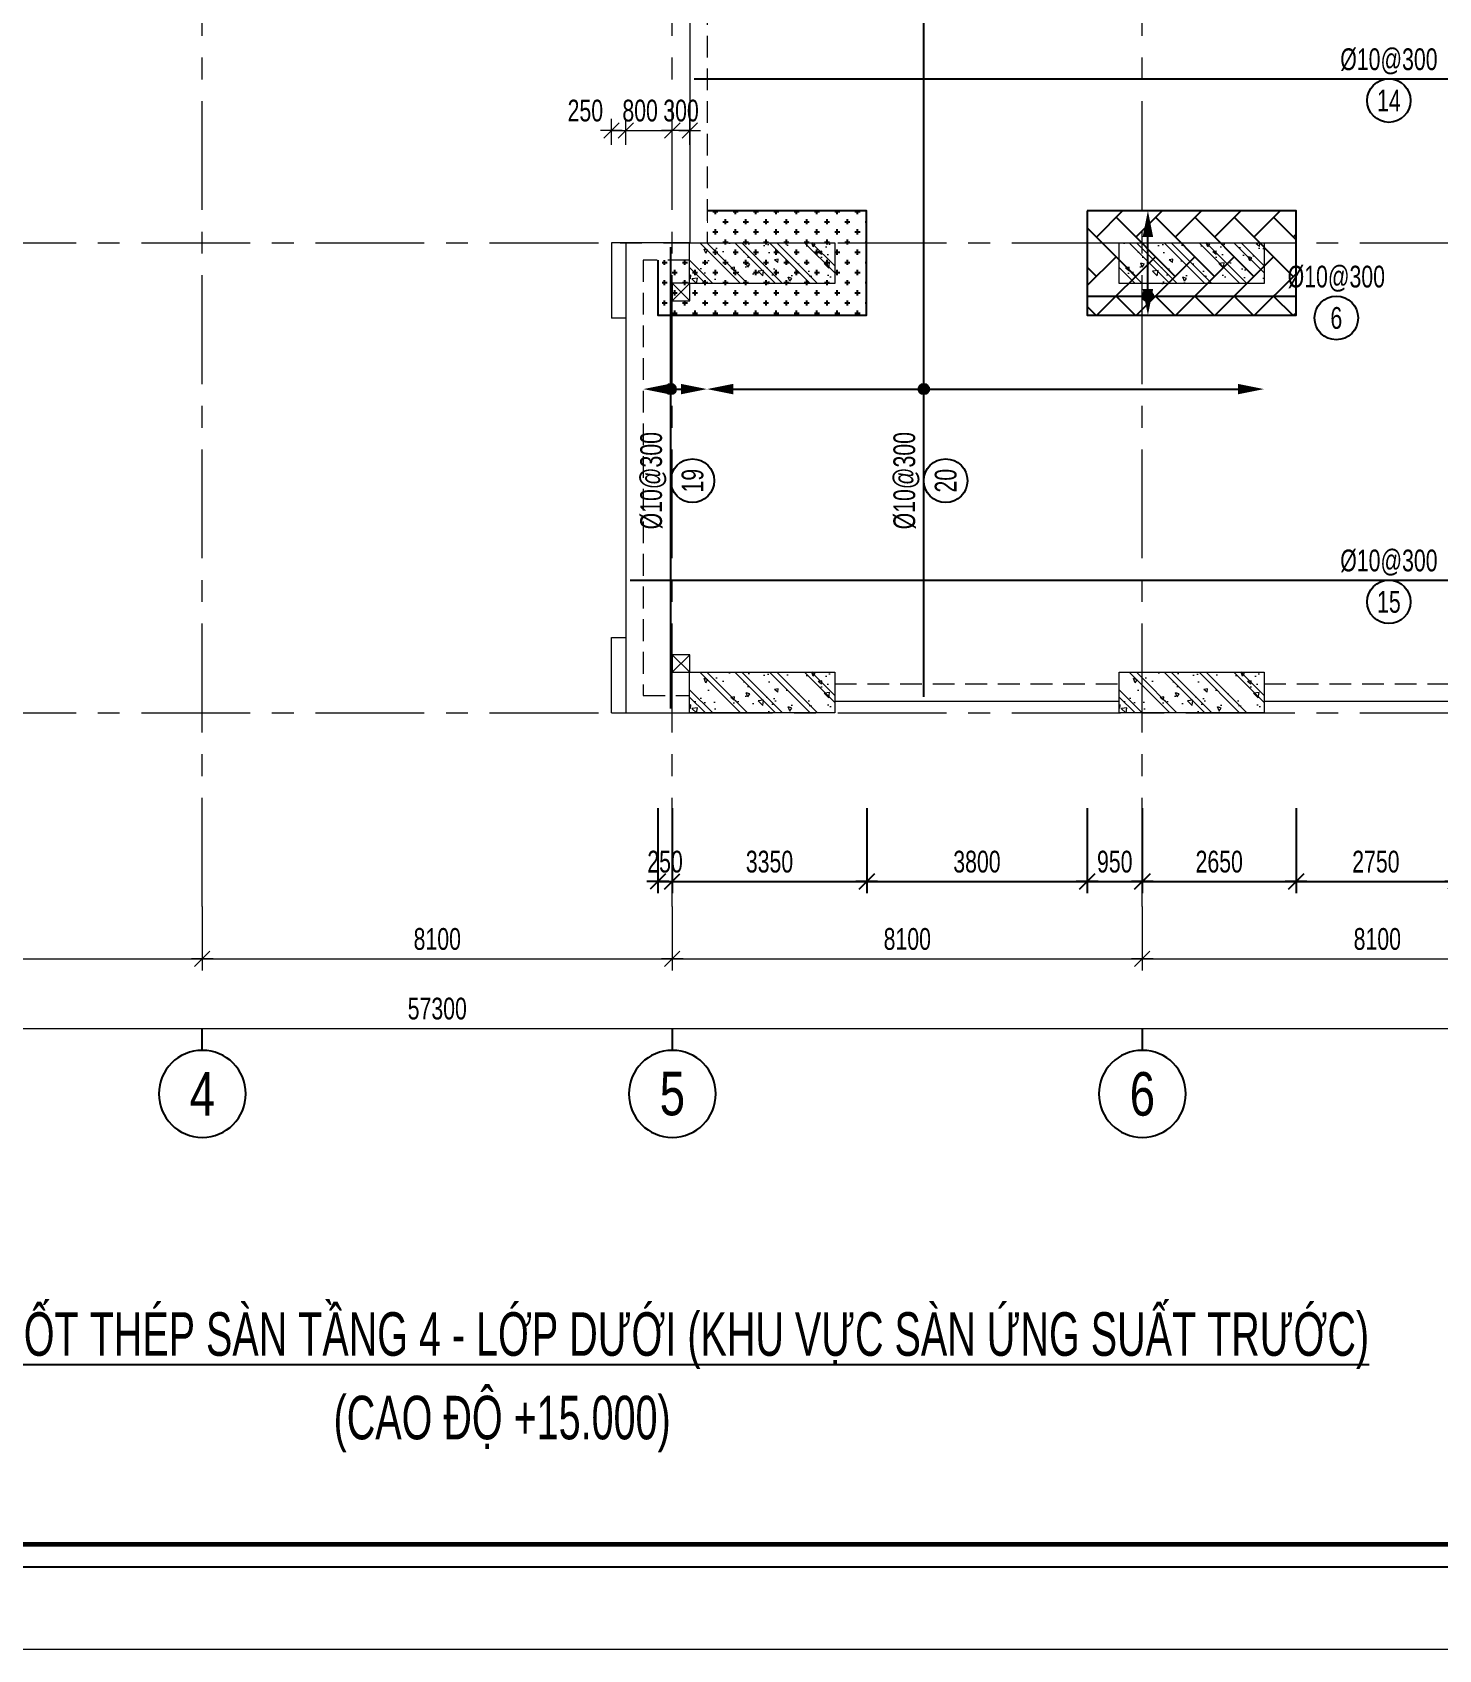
# Model space of a CAD drawing. Extents: x 475529 to 721982, y 1293854 to 1371032.
# Drawn here: x 517648 to 541884, y 1293854 to 1321712 of the extents above; entities that cross this region are included whole.
import ezdxf
from ezdxf.enums import TextEntityAlignment as Align

# ---------------------------------------------------------------- set-up
doc = ezdxf.new("R2010")
doc.units = 0
doc.header["$LTSCALE"] = 1500
doc.header["$MEASUREMENT"] = 0
doc.linetypes.add('CENTER', pattern=[2, 1.25, -0.25, 0.25, -0.25])
doc.linetypes.add('HIDDEN', pattern=[0.375, 0.25, -0.125])
doc.layers.get('Defpoints').update_dxf_attribs({"lineweight": 9})
for name, color, linetype, lineweight in [('02.CDC.DIM', 1, 'Continuous', 20), ('CDC- COT', 3, 'Continuous', 0), ('CDC- DAM', 3, 'Continuous', 5), ('CDC- TRUC', 5, 'CENTER', 15), ('CDC-LKT', 2, 'CENTER', 15), ('Dim', 8, 'Continuous', 15)]:
    doc.layers.add(name, color=color, linetype=linetype, lineweight=lineweight)
for name, color, linetype in [('CDC-KHUNGTEN', 9, 'Continuous'), ('CDC.02.DIM', 1, 'Continuous'), ('CDC.06.TEXT', 2, 'Continuous'), ('KCS_CHI', 1, 'Continuous'), ('KCS_DIM', 1, 'Continuous'), ('KCS_HATCH', 253, 'Continuous'), ('KCS_STEEL_BOTTOM', 4, 'Continuous'), ('KCS_TEXT_SOTHEP', 2, 'Continuous'), ('KCS_TEXT_TEN COT', 3, 'Continuous'), ('KCS_TEXT_THEP', 2, 'Continuous')]:
    doc.layers.add(name, color=color, linetype=linetype)
doc.layers.add('KCS_RAI_THEP', color=159, linetype='Continuous', plot=False)
doc.styles.add('BIGTEXT', font='', dxfattribs={"width": 0.8, "height": 1000})
doc.styles.add('KCS_SMTEXT', font='arial.ttf', dxfattribs={"width": 0.7})
doc.styles.add('VN simplex', font='arial.ttf', dxfattribs={"width": 0.7})
doc.styles.get('BIGTEXT').set_extended_font_data('.VnArialH')
doc.dimstyles.new('DIM A1 1-150 (Time City)', dxfattribs={"dimtxt": 375, "dimasz": 1.25, "dimexe": 200, "dimexo": 0, "dimgap": 150, "dimtad": 1, "dimdec": 0, "dimzin": 13, "dimdsep": 46, "dimtxsty": 'VN simplex', "dimblk1": 'D', "dimblk2": 'D', "dimsah": 1, "dimcen": 0, "dimdle": 50, "dimclrd": 1, "dimclre": 1, "dimclrt": 2, "dimadec": 0, "dimazin": 0, "dimtfac": 1, "dimtdec": 0, "dimtix": 1, "dimtmove": 2, "dimatfit": 3, "dimldrblk": 'D', "dimfxl": 1, "dimtolj": 1, "dimtzin": 13, "dimarcsym": 0})

# ---------------------------------------------------------------- blocks, each defined once
blk = doc.blocks.new('D')
at = {"color": 8}
blk.add_line((150, 0), (-150, 0), dxfattribs=at)
at = {"color": 3}
blk.add_line((106, 106), (-106, -106), dxfattribs=at)
blk = doc.blocks.new('*D245')
at = {"layer": 'Defpoints', "color": 0, "ltscale": 0.5, "transparency": 16777216}
for p in [(16500, -3337), (24600, -3337), (24600, -4237)]:
    blk.add_point(p, dxfattribs=at)
at = {"layer": 'Dim', "color": 1, "lineweight": -2, "ltscale": 0.5, "transparency": 16777216}
for p, q in [((16500, -3337), (16500, -4437)), ((24600, -3337), (24600, -4437)), ((16501, -4237), (24599, -4237))]:
    blk.add_line(p, q, dxfattribs=at)
at = {"layer": 'Dim', "color": 1, "lineweight": -2, "ltscale": 0.5, "transparency": 16777216, "xscale": 1.25, "yscale": 1.25, "zscale": 1.25, "rotation": 180}
blk.add_blockref('D', (16500, -4237), dxfattribs=at)
at = {"layer": 'Dim', "color": 1, "lineweight": -2, "ltscale": 0.5, "transparency": 16777216, "xscale": 1.25, "yscale": 1.25, "zscale": 1.25}
blk.add_blockref('D', (24600, -4237), dxfattribs=at)
at = {"layer": 'Dim', "color": 2, "ltscale": 0.5, "transparency": 16777216, "insert": (20550, -3896), "char_height": 375, "attachment_point": 5, "style": 'VN simplex'}
blk.add_mtext('\\A1;8100', dxfattribs=at)
blk = doc.blocks.new('*D259')
at = {"layer": 'Defpoints', "color": 0, "ltscale": 0.5, "transparency": 16777216}
for p in [(24600, -3337), (32700, -3337), (32700, -4237)]:
    blk.add_point(p, dxfattribs=at)
at = {"layer": 'Dim', "color": 1, "lineweight": -2, "ltscale": 0.5, "transparency": 16777216}
for p, q in [((24600, -3337), (24600, -4437)), ((32700, -3337), (32700, -4437)), ((24601, -4237), (32699, -4237))]:
    blk.add_line(p, q, dxfattribs=at)
at = {"layer": 'Dim', "color": 1, "lineweight": -2, "ltscale": 0.5, "transparency": 16777216, "xscale": 1.25, "yscale": 1.25, "zscale": 1.25, "rotation": 180}
blk.add_blockref('D', (24600, -4237), dxfattribs=at)
at = {"layer": 'Dim', "color": 1, "lineweight": -2, "ltscale": 0.5, "transparency": 16777216, "xscale": 1.25, "yscale": 1.25, "zscale": 1.25}
blk.add_blockref('D', (32700, -4237), dxfattribs=at)
at = {"layer": 'Dim', "color": 2, "ltscale": 0.5, "transparency": 16777216, "insert": (28650, -3896), "char_height": 375, "attachment_point": 5, "style": 'VN simplex'}
blk.add_mtext('\\A1;8100', dxfattribs=at)
blk = doc.blocks.new('*D260')
at = {"layer": 'Defpoints', "color": 0, "ltscale": 0.5, "transparency": 16777216}
for p in [(32700, -3337), (40800, -3337), (40800, -4237)]:
    blk.add_point(p, dxfattribs=at)
at = {"layer": 'Dim', "color": 1, "lineweight": -2, "ltscale": 0.5, "transparency": 16777216}
for p, q in [((32700, -3337), (32700, -4437)), ((40800, -3337), (40800, -4437)), ((32701, -4237), (40799, -4237))]:
    blk.add_line(p, q, dxfattribs=at)
at = {"layer": 'Dim', "color": 1, "lineweight": -2, "ltscale": 0.5, "transparency": 16777216, "xscale": 1.25, "yscale": 1.25, "zscale": 1.25, "rotation": 180}
blk.add_blockref('D', (32700, -4237), dxfattribs=at)
at = {"layer": 'Dim', "color": 1, "lineweight": -2, "ltscale": 0.5, "transparency": 16777216, "xscale": 1.25, "yscale": 1.25, "zscale": 1.25}
blk.add_blockref('D', (40800, -4237), dxfattribs=at)
at = {"layer": 'Dim', "color": 2, "ltscale": 0.5, "transparency": 16777216, "insert": (36750, -3896), "char_height": 375, "attachment_point": 5, "style": 'VN simplex'}
blk.add_mtext('\\A1;8100', dxfattribs=at)
blk = doc.blocks.new('*D261')
at = {"layer": 'Defpoints', "color": 0, "ltscale": 0.5, "transparency": 16777216}
for p in [(40800, -3337), (48900, -3337), (48900, -4237)]:
    blk.add_point(p, dxfattribs=at)
at = {"layer": 'Dim', "color": 1, "lineweight": -2, "ltscale": 0.5, "transparency": 16777216}
for p, q in [((40800, -3337), (40800, -4437)), ((48900, -3337), (48900, -4437)), ((40801, -4237), (48899, -4237))]:
    blk.add_line(p, q, dxfattribs=at)
at = {"layer": 'Dim', "color": 1, "lineweight": -2, "ltscale": 0.5, "transparency": 16777216, "xscale": 1.25, "yscale": 1.25, "zscale": 1.25, "rotation": 180}
blk.add_blockref('D', (40800, -4237), dxfattribs=at)
at = {"layer": 'Dim', "color": 1, "lineweight": -2, "ltscale": 0.5, "transparency": 16777216, "xscale": 1.25, "yscale": 1.25, "zscale": 1.25}
blk.add_blockref('D', (48900, -4237), dxfattribs=at)
at = {"layer": 'Dim', "color": 2, "ltscale": 0.5, "transparency": 16777216, "insert": (44850, -3896), "char_height": 375, "attachment_point": 5, "style": 'VN simplex'}
blk.add_mtext('\\A1;8100', dxfattribs=at)
blk = doc.blocks.new('*D256')
at = {"layer": 'Defpoints', "color": 0, "ltscale": 0.5, "transparency": 16777216}
for p in [(0, -3337), (57300, -3337), (57300, -5437)]:
    blk.add_point(p, dxfattribs=at)
at = {"layer": 'Dim', "color": 1, "lineweight": -2, "ltscale": 0.5, "transparency": 16777216}
for p, q in [((0, -3337), (0, -5637)), ((57300, -3337), (57300, -5637)), ((1, -5437), (57299, -5437))]:
    blk.add_line(p, q, dxfattribs=at)
at = {"layer": 'Dim', "color": 1, "lineweight": -2, "ltscale": 0.5, "transparency": 16777216, "xscale": 1.25, "yscale": 1.25, "zscale": 1.25, "rotation": 180}
blk.add_blockref('D', (0, -5437), dxfattribs=at)
at = {"layer": 'Dim', "color": 1, "lineweight": -2, "ltscale": 0.5, "transparency": 16777216, "xscale": 1.25, "yscale": 1.25, "zscale": 1.25}
blk.add_blockref('D', (57300, -5437), dxfattribs=at)
at = {"layer": 'Dim', "color": 2, "ltscale": 0.5, "transparency": 16777216, "insert": (28650, -5095), "char_height": 375, "attachment_point": 5, "style": 'VN simplex'}
blk.add_mtext('\\A1;57300', dxfattribs=at)
blk = doc.blocks.new('*D250')
at = {"layer": 'Defpoints', "color": 0, "ltscale": 0.5, "transparency": 16777216}
for p in [(32701, 10031), (32701, 9784), (33001, 9784)]:
    blk.add_point(p, dxfattribs=at)
at = {"layer": 'Dim', "color": 1, "lineweight": -2, "ltscale": 0.5, "transparency": 16777216}
for p, q in [((32700, 10031), (32699, 10031)), ((32701, 9784), (32701, 10231)), ((33001, 10031), (32701, 10031)), ((33001, 9784), (33001, 10231)), ((33003, 10031), (33004, 10031))]:
    blk.add_line(p, q, dxfattribs=at)
at = {"layer": 'Dim', "color": 1, "lineweight": -2, "ltscale": 0.5, "transparency": 16777216, "xscale": 1.25, "yscale": 1.25, "zscale": 1.25}
blk.add_blockref('D', (32701, 10031), dxfattribs=at)
at = {"layer": 'Dim', "color": 1, "lineweight": -2, "ltscale": 0.5, "transparency": 16777216, "xscale": 1.25, "yscale": 1.25, "zscale": 1.25, "rotation": 180}
blk.add_blockref('D', (33001, 10031), dxfattribs=at)
at = {"layer": 'Dim', "color": 2, "ltscale": 0.5, "transparency": 16777216, "insert": (32851, 10373), "char_height": 375, "attachment_point": 5, "style": 'VN simplex'}
blk.add_mtext('\\A1;300', dxfattribs=at)
blk = doc.blocks.new('*D251')
at = {"layer": 'Defpoints', "color": 0, "ltscale": 0.5, "transparency": 16777216}
for p in [(32701, 10031), (31901, 9784), (32701, 9784)]:
    blk.add_point(p, dxfattribs=at)
at = {"layer": 'Dim', "color": 1, "lineweight": -2, "ltscale": 0.5, "transparency": 16777216}
for p, q in [((31901, 9784), (31901, 10231)), ((31903, 10031), (32700, 10031)), ((32701, 9784), (32701, 10231))]:
    blk.add_line(p, q, dxfattribs=at)
at = {"layer": 'Dim', "color": 1, "lineweight": -2, "ltscale": 0.5, "transparency": 16777216, "xscale": 1.25, "yscale": 1.25, "zscale": 1.25, "rotation": 180}
blk.add_blockref('D', (31901, 10031), dxfattribs=at)
at = {"layer": 'Dim', "color": 1, "lineweight": -2, "ltscale": 0.5, "transparency": 16777216, "xscale": 1.25, "yscale": 1.25, "zscale": 1.25}
blk.add_blockref('D', (32701, 10031), dxfattribs=at)
at = {"layer": 'Dim', "color": 2, "ltscale": 0.5, "transparency": 16777216, "insert": (32146, 10373), "char_height": 375, "attachment_point": 5, "style": 'VN simplex'}
blk.add_mtext('\\A1;800', dxfattribs=at)
blk = doc.blocks.new('*D252')
at = {"layer": 'Defpoints', "color": 0, "ltscale": 0.5, "transparency": 16777216}
for p in [(31901, 10031), (31651, 9784), (31901, 9784)]:
    blk.add_point(p, dxfattribs=at)
at = {"layer": 'Dim', "color": 1, "lineweight": -2, "ltscale": 0.5, "transparency": 16777216}
for p, q in [((31650, 10031), (31649, 10031)), ((31651, 9784), (31651, 10231)), ((31651, 10031), (31901, 10031)), ((31901, 9784), (31901, 10231)), ((31903, 10031), (31904, 10031))]:
    blk.add_line(p, q, dxfattribs=at)
at = {"layer": 'Dim', "color": 1, "lineweight": -2, "ltscale": 0.5, "transparency": 16777216, "xscale": 1.25, "yscale": 1.25, "zscale": 1.25}
blk.add_blockref('D', (31651, 10031), dxfattribs=at)
at = {"layer": 'Dim', "color": 1, "lineweight": -2, "ltscale": 0.5, "transparency": 16777216, "xscale": 1.25, "yscale": 1.25, "zscale": 1.25, "rotation": 180}
blk.add_blockref('D', (31901, 10031), dxfattribs=at)
at = {"layer": 'Dim', "color": 2, "ltscale": 0.5, "transparency": 16777216, "insert": (31202, 10373), "char_height": 375, "attachment_point": 5, "style": 'VN simplex'}
blk.add_mtext('\\A1;250', dxfattribs=at)
blk = doc.blocks.new('cot vach loi tang 3 new')
at = {"layer": 'CDC- COT'}
h = blk.add_hatch(dxfattribs=at)
h.set_pattern_fill('BT-01', color=8, scale=100, angle=90, pattern_type=2)
h.set_pattern_definition([(140, (422442.93, -475572.3), (62.7521, 717.2602), [75, -825]), (85, (422442.9, -475572.3), (-752.1921, -138.7513), [60, -660]), (190.4514, (422448.16, -475512.5), (-689.4395, 578.5094), [63.7402, -701.1421]), (136.1842, (422242.9, -475572.3), (165.519, 1067.241), [112.5, -1237.5]), (186.6356, (422256.7, -475483.4), (-974.118, 934.6627), [95.6103, -1051.713]), (81.1842, (422242.9, -475572.3), (-974.1186, 934.662), [90, -990]), (111, (422292.93, -475472.3), (402.6189, 596.90705), [75, -825]), (56, (422292.9, -475472.3), (-725.15, 243.3153), [60, -660]), (161.4514, (422326.5, -475422.56), (-322.5305, 840.2226), [63.7402, -701.1421]), (127.5, (422442.93, -475572.3), (-332.89385, 12.15986), [0, -652, 0, -670, 0, -662.5]), (97.5, (422442.93, -475572.3), (-394.4117, 263.06954), [0, -382, 0, -637, 0, -252.5]), (57.5, (422442.93, -475795.3), (22.55487, 533.82244), [0, -250, 0, -780, 0, -1035]), (47.5, (422442.93, -475895.3), (-100.105, 583.18617), [0, -325, 0, -518, 0, -735]), (135, (422442.93, -475572.3), (-300.5204, -300.5204), []), (135, (422320.43, -475572.3), (-300.5204, -300.5204), [])])
h.paths.add_polyline_path([(75207, -268443), (75207, -267743), (77707, -267743), (77707, -268443)])
h = blk.add_hatch(dxfattribs=at)
h.set_pattern_fill('BT-01', color=8, scale=100, angle=90, pattern_type=2)
h.set_pattern_definition([(140, (429242.93, -475572.3), (62.7521, 717.2602), [75, -825]), (85, (429242.9, -475572.3), (-752.1921, -138.7513), [60, -660]), (190.4514, (429248.16, -475512.5), (-689.4395, 578.5094), [63.7402, -701.1421]), (136.1842, (429042.9, -475572.3), (165.519, 1067.241), [112.5, -1237.5]), (186.6356, (429056.7, -475483.4), (-974.118, 934.6627), [95.6103, -1051.713]), (81.1842, (429042.9, -475572.3), (-974.1186, 934.662), [90, -990]), (111, (429092.93, -475472.3), (402.6189, 596.90705), [75, -825]), (56, (429092.9, -475472.3), (-725.15, 243.3153), [60, -660]), (161.4514, (429126.5, -475422.56), (-322.5305, 840.2226), [63.7402, -701.1421]), (127.5, (429242.93, -475572.3), (-332.89385, 12.15986), [0, -652, 0, -670, 0, -662.5]), (97.5, (429242.93, -475572.3), (-394.4117, 263.06954), [0, -382, 0, -637, 0, -252.5]), (57.5, (429242.93, -475795.3), (22.55487, 533.82244), [0, -250, 0, -780, 0, -1035]), (47.5, (429242.93, -475895.3), (-100.105, 583.18617), [0, -325, 0, -518, 0, -735]), (135, (429242.93, -475572.3), (-300.5204, -300.5204), []), (135, (429120.43, -475572.3), (-300.5204, -300.5204), [])])
h.paths.add_polyline_path([(82607, -268443), (82607, -267743), (85107, -267743), (85107, -268443)])
h = blk.add_hatch(dxfattribs=at)
h.set_pattern_fill('BT-01', color=8, scale=100, angle=90, pattern_type=2)
h.set_pattern_definition([(140, (422442.93, -482972.3), (62.7521, 717.2602), [75, -825]), (85, (422442.9, -482972.3), (-752.1921, -138.7513), [60, -660]), (190.4514, (422448.16, -482912.5), (-689.4395, 578.5094), [63.7402, -701.1421]), (136.1842, (422242.9, -482972.3), (165.519, 1067.241), [112.5, -1237.5]), (186.6356, (422256.7, -482883.4), (-974.118, 934.6627), [95.6103, -1051.713]), (81.1842, (422242.9, -482972.3), (-974.1186, 934.662), [90, -990]), (111, (422292.93, -482872.3), (402.6189, 596.90705), [75, -825]), (56, (422292.9, -482872.3), (-725.15, 243.3153), [60, -660]), (161.4514, (422326.5, -482822.56), (-322.5305, 840.2226), [63.7402, -701.1421]), (127.5, (422442.93, -482972.3), (-332.89385, 12.15986), [0, -652, 0, -670, 0, -662.5]), (97.5, (422442.93, -482972.3), (-394.4117, 263.06954), [0, -382, 0, -637, 0, -252.5]), (57.5, (422442.93, -483195.3), (22.55487, 533.82244), [0, -250, 0, -780, 0, -1035]), (47.5, (422442.93, -483295.3), (-100.105, 583.18617), [0, -325, 0, -518, 0, -735]), (135, (422442.93, -482972.3), (-300.5204, -300.5204), []), (135, (422320.43, -482972.3), (-300.5204, -300.5204), [])])
h.paths.add_polyline_path([(75207, -275843), (75207, -275143), (77707, -275143), (77707, -275843)])
h = blk.add_hatch(dxfattribs=at)
h.set_pattern_fill('BT-01', color=8, scale=100, angle=90, pattern_type=2)
h.set_pattern_definition([(140, (429842.93, -482972.3), (62.7521, 717.2602), [75, -825]), (85, (429842.9, -482972.3), (-752.1921, -138.7513), [60, -660]), (190.4514, (429848.16, -482912.5), (-689.4395, 578.5094), [63.7402, -701.1421]), (136.1842, (429642.9, -482972.3), (165.519, 1067.241), [112.5, -1237.5]), (186.6356, (429656.7, -482883.4), (-974.118, 934.6627), [95.6103, -1051.713]), (81.1842, (429642.9, -482972.3), (-974.1186, 934.662), [90, -990]), (111, (429692.93, -482872.3), (402.6189, 596.90705), [75, -825]), (56, (429692.9, -482872.3), (-725.15, 243.3153), [60, -660]), (161.4514, (429726.5, -482822.56), (-322.5305, 840.2226), [63.7402, -701.1421]), (127.5, (429842.93, -482972.3), (-332.89385, 12.15986), [0, -652, 0, -670, 0, -662.5]), (97.5, (429842.93, -482972.3), (-394.4117, 263.06954), [0, -382, 0, -637, 0, -252.5]), (57.5, (429842.93, -483195.3), (22.55487, 533.82244), [0, -250, 0, -780, 0, -1035]), (47.5, (429842.93, -483295.3), (-100.105, 583.18617), [0, -325, 0, -518, 0, -735]), (135, (429842.93, -482972.3), (-300.5204, -300.5204), []), (135, (429720.43, -482972.3), (-300.5204, -300.5204), [])])
h.paths.add_polyline_path([(82607, -275843), (82607, -275143), (85107, -275143), (85107, -275843)])
for points in [[(75207, -268443), (75207, -267743), (77707, -267743), (77707, -268443)], [(82607, -268443), (82607, -267743), (85107, -267743), (85107, -268443)], [(75207, -275843), (75207, -275143), (77707, -275143), (77707, -275843)], [(82607, -275843), (82607, -275143), (85107, -275143), (85107, -275843)]]:
    blk.add_lwpolyline(points, close=True, dxfattribs=at)
blk = doc.blocks.new('_Axis name')
at = {"layer": 'CDC.02.DIM'}
blk.add_line((0, 2.5), (0, 0), dxfattribs=at)
blk.add_circle((0, 7.5), 5, dxfattribs=at)
at = {"layer": 'CDC.02.DIM', "style": 'BIGTEXT', "width": 0.75}
blk.add_attdef('.', text='', height=5, dxfattribs=at).set_placement((0, 7.5), align=Align.MIDDLE)
blk = doc.blocks.new('KCS_MuiTenRaiThep')
blk.add_lwpolyline([(0, 0, 0, 1.2, 0), (3, 0, 1.2, 1.2, 0)], format="xyseb")
blk = doc.blocks.new('KCS_ChamRaiThep')
h = blk.add_hatch(color=256)
h.dxf.hatch_style = 1
h.paths.add_polyline_path([(0.6, 0, 1), (-0.6, 0, 1)])
blk.add_circle((0, 0), 0.6)
blk = doc.blocks.new('*D137')
at = {"layer": 'Defpoints', "color": 0, "transparency": 16777216}
for p in [(528427, 1308349), (528677, 1308349), (528677, 1307083)]:
    blk.add_point(p, dxfattribs=at)
at = {"layer": 'KCS_DIM', "color": 1, "lineweight": -2, "transparency": 16777216}
for p, q in [((528427, 1308349), (528427, 1306883)), ((528677, 1308349), (528677, 1306883)), ((528425, 1307083), (528424, 1307083)), ((528427, 1307083), (528677, 1307083)), ((528678, 1307083), (528679, 1307083))]:
    blk.add_line(p, q, dxfattribs=at)
at = {"layer": 'KCS_DIM', "color": 1, "lineweight": -2, "transparency": 16777216, "xscale": 1.25, "yscale": 1.25, "zscale": 1.25}
blk.add_blockref('D', (528427, 1307083), dxfattribs=at)
at = {"layer": 'KCS_DIM', "color": 1, "lineweight": -2, "transparency": 16777216, "xscale": 1.25, "yscale": 1.25, "zscale": 1.25, "rotation": 180}
blk.add_blockref('D', (528677, 1307083), dxfattribs=at)
at = {"layer": 'KCS_DIM', "color": 2, "transparency": 16777216, "insert": (528552, 1307425), "char_height": 375, "attachment_point": 5, "style": 'VN simplex'}
blk.add_mtext('\\A1;250', dxfattribs=at)
blk = doc.blocks.new('*D138')
at = {"layer": 'Defpoints', "color": 0, "transparency": 16777216}
for p in [(535827, 1308349), (536777, 1308349), (536777, 1307083)]:
    blk.add_point(p, dxfattribs=at)
at = {"layer": 'KCS_DIM', "color": 1, "lineweight": -2, "transparency": 16777216}
for p, q in [((535827, 1308349), (535827, 1306883)), ((536777, 1308349), (536777, 1306883)), ((535828, 1307083), (536775, 1307083))]:
    blk.add_line(p, q, dxfattribs=at)
at = {"layer": 'KCS_DIM', "color": 1, "lineweight": -2, "transparency": 16777216, "xscale": 1.25, "yscale": 1.25, "zscale": 1.25, "rotation": 180}
blk.add_blockref('D', (535827, 1307083), dxfattribs=at)
at = {"layer": 'KCS_DIM', "color": 1, "lineweight": -2, "transparency": 16777216, "xscale": 1.25, "yscale": 1.25, "zscale": 1.25}
blk.add_blockref('D', (536777, 1307083), dxfattribs=at)
at = {"layer": 'KCS_DIM', "color": 2, "transparency": 16777216, "insert": (536302, 1307425), "char_height": 375, "attachment_point": 5, "style": 'VN simplex'}
blk.add_mtext('\\A1;950', dxfattribs=at)
blk = doc.blocks.new('*D139')
at = {"layer": 'Defpoints', "color": 0, "transparency": 16777216}
for p in [(536777, 1308349), (539427, 1308349), (539427, 1307083)]:
    blk.add_point(p, dxfattribs=at)
at = {"layer": 'KCS_DIM', "color": 1, "lineweight": -2, "transparency": 16777216}
for p, q in [((536777, 1308349), (536777, 1306883)), ((539427, 1308349), (539427, 1306883)), ((536778, 1307083), (539425, 1307083))]:
    blk.add_line(p, q, dxfattribs=at)
at = {"layer": 'KCS_DIM', "color": 1, "lineweight": -2, "transparency": 16777216, "xscale": 1.25, "yscale": 1.25, "zscale": 1.25, "rotation": 180}
blk.add_blockref('D', (536777, 1307083), dxfattribs=at)
at = {"layer": 'KCS_DIM', "color": 1, "lineweight": -2, "transparency": 16777216, "xscale": 1.25, "yscale": 1.25, "zscale": 1.25}
blk.add_blockref('D', (539427, 1307083), dxfattribs=at)
at = {"layer": 'KCS_DIM', "color": 2, "transparency": 16777216, "insert": (538102, 1307425), "char_height": 375, "attachment_point": 5, "style": 'VN simplex'}
blk.add_mtext('\\A1;2650', dxfattribs=at)
blk = doc.blocks.new('*D140')
at = {"layer": 'Defpoints', "color": 0, "transparency": 16777216}
for p in [(539427, 1308349), (542177, 1308349), (542177, 1307083)]:
    blk.add_point(p, dxfattribs=at)
at = {"layer": 'KCS_DIM', "color": 1, "lineweight": -2, "transparency": 16777216}
for p, q in [((539427, 1308349), (539427, 1306883)), ((542177, 1308349), (542177, 1306883)), ((539428, 1307083), (542175, 1307083))]:
    blk.add_line(p, q, dxfattribs=at)
at = {"layer": 'KCS_DIM', "color": 1, "lineweight": -2, "transparency": 16777216, "xscale": 1.25, "yscale": 1.25, "zscale": 1.25, "rotation": 180}
blk.add_blockref('D', (539427, 1307083), dxfattribs=at)
at = {"layer": 'KCS_DIM', "color": 1, "lineweight": -2, "transparency": 16777216, "xscale": 1.25, "yscale": 1.25, "zscale": 1.25}
blk.add_blockref('D', (542177, 1307083), dxfattribs=at)
at = {"layer": 'KCS_DIM', "color": 2, "transparency": 16777216, "insert": (540802, 1307425), "char_height": 375, "attachment_point": 5, "style": 'VN simplex'}
blk.add_mtext('\\A1;2750', dxfattribs=at)
blk = doc.blocks.new('*D144')
at = {"layer": 'Defpoints', "color": 0, "transparency": 16777216}
for p in [(528677, 1308349), (532027, 1308349), (532027, 1307083)]:
    blk.add_point(p, dxfattribs=at)
at = {"layer": 'KCS_DIM', "color": 1, "lineweight": -2, "transparency": 16777216}
for p, q in [((528677, 1308349), (528677, 1306883)), ((532027, 1308349), (532027, 1306883)), ((528678, 1307083), (532025, 1307083))]:
    blk.add_line(p, q, dxfattribs=at)
at = {"layer": 'KCS_DIM', "color": 1, "lineweight": -2, "transparency": 16777216, "xscale": 1.25, "yscale": 1.25, "zscale": 1.25, "rotation": 180}
blk.add_blockref('D', (528677, 1307083), dxfattribs=at)
at = {"layer": 'KCS_DIM', "color": 1, "lineweight": -2, "transparency": 16777216, "xscale": 1.25, "yscale": 1.25, "zscale": 1.25}
blk.add_blockref('D', (532027, 1307083), dxfattribs=at)
at = {"layer": 'KCS_DIM', "color": 2, "transparency": 16777216, "insert": (530352, 1307425), "char_height": 375, "attachment_point": 5, "style": 'VN simplex'}
blk.add_mtext('\\A1;3350', dxfattribs=at)
blk = doc.blocks.new('*D145')
at = {"layer": 'Defpoints', "color": 0, "transparency": 16777216}
for p in [(532027, 1308349), (535827, 1308349), (535827, 1307083)]:
    blk.add_point(p, dxfattribs=at)
at = {"layer": 'KCS_DIM', "color": 1, "lineweight": -2, "transparency": 16777216}
for p, q in [((532027, 1308349), (532027, 1306883)), ((535827, 1308349), (535827, 1306883)), ((532028, 1307083), (535825, 1307083))]:
    blk.add_line(p, q, dxfattribs=at)
at = {"layer": 'KCS_DIM', "color": 1, "lineweight": -2, "transparency": 16777216, "xscale": 1.25, "yscale": 1.25, "zscale": 1.25, "rotation": 180}
blk.add_blockref('D', (532027, 1307083), dxfattribs=at)
at = {"layer": 'KCS_DIM', "color": 1, "lineweight": -2, "transparency": 16777216, "xscale": 1.25, "yscale": 1.25, "zscale": 1.25}
blk.add_blockref('D', (535827, 1307083), dxfattribs=at)
at = {"layer": 'KCS_DIM', "color": 2, "transparency": 16777216, "insert": (533927, 1307425), "char_height": 375, "attachment_point": 5, "style": 'VN simplex'}
blk.add_mtext('\\A1;3800', dxfattribs=at)
blk = doc.blocks.new('KHUNG TEN')
at = {"layer": 'CDC-KHUNGTEN', "color": 8}
blk.add_lwpolyline([(75096, 1100), (83000, 1100), (83000, 58300), (3000, 58300), (3000, 1100), (75096, 1100)], dxfattribs=at)
at = {"layer": 'CDC-KHUNGTEN', "color": 255, "lineweight": 60}
blk.add_lwpolyline([(74900, 1400), (74900, 58000), (3300, 58000), (3300, 1400), (74900, 1400)], close=True, dxfattribs=at)
at = {"layer": 'Defpoints', "color": 1, "ltscale": 0.2}
blk.add_lwpolyline([(0, 0), (0, 59400), (84100, 59400), (84100, 0), (0, 0)], close=True, dxfattribs=at)
blk = doc.blocks.new('MBT04')
at = {"layer": 'CDC- DAM'}
for p, q in [((33000, 8100), (31650, 8100)), ((31650, 8100), (31650, 6800)), ((31900, 8100), (31900, 0)), ((31900, 6800), (31650, 6800)), ((31650, 0), (31650, 1300)), ((31900, 1294.1), (31650, 1294.1)), ((31650, 0), (33000, 0)), ((42900, 200), (46750, 200))]:
    blk.add_line(p, q, dxfattribs=at)
at = {"layer": 'CDC- DAM', "linetype": 'HIDDEN'}
blk.add_line((33000, 7800), (32200, 7800), dxfattribs=at)
at = {"layer": 'CDC- DAM'}
for points in [[(33000, 15600), (33000, 8100)], [(35500, 200), (40400, 200)]]:
    blk.add_lwpolyline(points, dxfattribs=at)
at = {"layer": 'CDC- DAM', "linetype": 'HIDDEN'}
for points in [[(33300, 15600), (33300, 8100)], [(32200, 7800), (32200, 300), (33000, 300)], [(35500, 500), (40400, 500)], [(42900, 500), (46750, 500)]]:
    blk.add_lwpolyline(points, dxfattribs=at)
at = {"layer": 'CDC- TRUC'}
for p, q in [((40800, -3337), (40800, 53925.2)), ((24600, -3337), (24600, 53023.7)), ((32700, -3337), (32700, 53023.7)), ((-3448.4, 8100), (61803.5, 8100)), ((-3448.4, 0), (61803.5, 0))]:
    blk.add_line(p, q, dxfattribs=at)
at = {"layer": 'CDC-LKT', "color": 1}
for p, q in [((32700, 7400), (33000, 7100)), ((33000, 7400), (32700, 7100)), ((32700, 1000), (33000, 700)), ((33000, 1000), (32700, 700))]:
    blk.add_line(p, q, dxfattribs=at)
at = {"layer": 'CDC-LKT', "linetype": 'Continuous'}
for points in [[(32700, 7100), (33000, 7100), (33000, 7400), (32700, 7400)], [(32700, 700), (33000, 700), (33000, 1000), (32700, 1000)]]:
    blk.add_lwpolyline(points, close=True, dxfattribs=at)
blk.add_blockref('cot vach loi tang 3 new', (-42207.4, 275842.2))
at = {"layer": '02.CDC.DIM'}
ref = blk.add_blockref('_Axis name', (24601.2, -5437), dxfattribs=dict(at, xscale=-150, yscale=150, zscale=150, rotation=180))
ref.add_attrib('.', '4', dxfattribs={"layer": 'CDC.02.DIM', "height": 750, "style": 'BIGTEXT', "width": 0.75}).set_placement((24601.2, -6562), align=Align.MIDDLE)
ref = blk.add_blockref('_Axis name', (32701.2, -5437), dxfattribs=dict(at, xscale=-150, yscale=150, zscale=150, rotation=180))
ref.add_attrib('.', '5', dxfattribs={"layer": 'CDC.02.DIM', "height": 750, "style": 'BIGTEXT', "width": 0.75}).set_placement((32701.2, -6562), align=Align.MIDDLE)
ref = blk.add_blockref('_Axis name', (40801.2, -5437), dxfattribs=dict(at, xscale=-150, yscale=150, zscale=150, rotation=180))
ref.add_attrib('.', '6', dxfattribs={"layer": 'CDC.02.DIM', "height": 750, "style": 'BIGTEXT', "width": 0.75}).set_placement((40801.2, -6562), align=Align.MIDDLE)
at = {"layer": 'Dim', "color": 1, "ltscale": 0.5}
for base, p1, p2, picture, middle in [((31901.3, 10031.3), (31651.3, 9784.1), (31901.3, 9784.1), '*D252', (31201.7, 10372.8)), ((32701.2, 10031.3), (31901.3, 9784.1), (32701.2, 9784.1), '*D251', (32146.2, 10372.8))]:
    dim = blk.add_linear_dim(base=base, p1=p1, p2=p2, dimstyle='DIM A1 1-150 (Time City)', dxfattribs=at)
    dim.commit()
    dim.dimension.update_dxf_attribs({"geometry": picture, "text_midpoint": middle, "dimtype": 160})
for base, p1, p2, picture, middle in [((32701.2, 10031.3), (33001.3, 9784.1), (32701.2, 9784.1), '*D250', (32851.3, 10372.9)), ((57300, -5437), (0, -3337), (57300, -3337), '*D256', (28650, -5095.4)), ((24600, -4237), (16500, -3337), (24600, -3337), '*D245', (20550, -3895.6)), ((32700, -4237), (24600, -3337), (32700, -3337), '*D259', (28650, -3895.6)), ((40800, -4237), (32700, -3337), (40800, -3337), '*D260', (36750, -3895.6)), ((48900, -4237), (40800, -3337), (48900, -3337), '*D261', (44850, -3895.6))]:
    dim = blk.add_linear_dim(base=base, p1=p1, p2=p2, dimstyle='DIM A1 1-150 (Time City)', dxfattribs=at)
    dim.commit()
    dim.dimension.update_dxf_attribs({"geometry": picture, "text_midpoint": middle})

msp = doc.modelspace()

# ---------------------------------------------------------------- hatches: boundary and pattern name
at = {"layer": 'KCS_HATCH'}
h = msp.add_hatch(dxfattribs=at)
h.set_pattern_fill('CROSS', color=256, scale=700)
edge = h.paths.add_edge_path()
edge.add_line((528426.5, 1317389.1), (528426.5, 1316839))
edge.add_line((528426.5, 1316839), (532026.5, 1316839))
edge.add_line((532026.5, 1316839), (532026.5, 1318639))
edge.add_line((532026.5, 1318639), (529376.5, 1318639))
edge.add_line((529276.5, 1318639), (529276.5, 1317789))
edge.add_line((529276.5, 1317789), (528426.5, 1317789.1))
h = msp.add_hatch(dxfattribs=at)
h.set_pattern_fill('AR-HBONE', color=256, scale=120, angle=-90)
h.set_pattern_definition([(315, (177905.96, 1814065.6), (678.8225, -2e-13), [1440, -480]), (45, (178245.37, 1813726.17), (678.8225, -2e-13), [1440, -480])])
h.paths.add_polyline_path([(539426.5, 1318639), (539426.5, 1316839), (535826.5, 1316839), (535826.5, 1318639)])

# ---------------------------------------------------------------- linework, layer by layer
at = {"layer": 'KCS_CHI', "color": 1, "elevation": 0}
for points in [[(528506.5, 1315566.8), (528946.5, 1315566.8)], [(529606.5, 1315566.8), (538546.5, 1315566.8)]]:
    msp.add_lwpolyline(points, dxfattribs=at)
at = {"layer": 'KCS_HATCH'}
msp.add_lwpolyline([(528426.5, 1317789), (528426.5, 1316839), (532026.5, 1316839), (532026.5, 1318639), (529276.5, 1318639)], dxfattribs=at)
msp.add_lwpolyline([(535826.5, 1318639), (535826.5, 1316839), (539426.5, 1316839), (539426.5, 1318639)], close=True, dxfattribs=at)
at = {"layer": 'KCS_RAI_THEP'}
msp.add_lwpolyline([(536873, 1317169), (536873, 1318309)], dxfattribs=at)
at = {"layer": 'KCS_STEEL_BOTTOM', "elevation": 0}
for points in [[(533012.3, 1310264), (533012.3, 1326014)], [(529051.5, 1320911.2), (553001.5, 1320911.2)], [(528649.3, 1310064), (528649.3, 1318014)], [(527951.5, 1312277.3), (553001.5, 1312277.3)]]:
    msp.add_lwpolyline(points, dxfattribs=at)
at = {"layer": 'KCS_STEEL_BOTTOM'}
msp.add_lwpolyline([(535826.5, 1317167.4), (539426.5, 1317167.4)], dxfattribs=at)
at = {"layer": 'KCS_TEXT_SOTHEP', "color": 1}
for centre in [(541026.5, 1320536.2, 0), (540120.3, 1316792.4), (529024.3, 1313989.1, 0), (533387.3, 1313989.1, 0), (541026.5, 1311902.3, 0)]:
    msp.add_circle(centre, 375, dxfattribs=at)

# ---------------------------------------------------------------- block references
at = {"layer": 'CDC.06.TEXT', "xscale": 1.29930377314748, "yscale": 1.29930377314748, "zscale": 1.29930377314748}
msp.add_blockref('KHUNG TEN', (475528.9, 1293853.6, 0), dxfattribs=at)
at = {"layer": 'Dim'}
msp.add_blockref('MBT04', (495976.5, 1309989, 0), dxfattribs=at)
at = {"layer": 'KCS_CHI', "xscale": 150, "yscale": 150, "zscale": 150}
for name, p in [('KCS_MuiTenRaiThep', (528176.5, 1315566.8, 0)), ('KCS_ChamRaiThep', (528649.3, 1315566.8, 0)), ('KCS_MuiTenRaiThep', (529276.5, 1315566.8, 0)), ('KCS_ChamRaiThep', (533012.3, 1315566.8, 0))]:
    msp.add_blockref(name, p, dxfattribs=at)
at = {"layer": 'KCS_CHI', "xscale": 150, "yscale": 150, "zscale": 150, "rotation": 179.9999999999998}
for p in [(529276.5, 1315566.8, 0), (538876.5, 1315566.8, 0)]:
    msp.add_blockref('KCS_MuiTenRaiThep', p, dxfattribs=at)
at = {"layer": 'KCS_RAI_THEP', "xscale": 150, "yscale": 150, "zscale": 150}
for name, p, rotation in [('KCS_MuiTenRaiThep', (536873, 1318639), 270), ('KCS_MuiTenRaiThep', (536873, 1316839), 90.0000000000002), ('KCS_ChamRaiThep', (536873, 1317167.4), 90.0000000000002)]:
    msp.add_blockref(name, p, dxfattribs=dict(at, rotation=rotation))

# ---------------------------------------------------------------- texts
at = {"layer": 'KCS_TEXT_SOTHEP', "style": 'KCS_SMTEXT', "width": 0.7}
for s, p in [('14', (541026.5, 1320536.2, 0)), ('6', (540120.3, 1316792.4)), ('15', (541026.5, 1311902.3, 0))]:
    msp.add_text(s, height=375, dxfattribs=at).set_placement(p, align=Align.MIDDLE_CENTER)
for s, p in [('19', (529024.3, 1313989.1, 0)), ('20', (533387.3, 1313989.1, 0))]:
    msp.add_text(s, height=375, rotation=90, dxfattribs=at).set_placement(p, align=Align.MIDDLE_CENTER)
at = {"layer": 'KCS_TEXT_TEN COT', "color": 6, "style": 'KCS_SMTEXT', "width": 0.65}
for s, p in [('%%UMẶT BẰNG BỐ TRÍ CỐT THÉP SÀN TẦNG 4 - LỚP DƯỚI (KHU VỰC SÀN ỨNG SUẤT TRƯỚC)', (525744.7, 1298915.5, 0)), ('(CAO ĐỘ +15.000)', (525744.7, 1297476.5, 0))]:
    msp.add_text(s, height=750, dxfattribs=at).set_placement(p, align=Align.CENTER)
at = {"layer": 'KCS_TEXT_THEP', "style": 'KCS_SMTEXT', "width": 0.7}
for p in [(541026.5, 1321061.2, 0), (540120.3, 1317317.4), (541026.5, 1312427.3, 0)]:
    msp.add_text('%%C10@300', height=375, dxfattribs=at).set_placement(p, align=Align.CENTER)
for p in [(528499.3, 1313989.1, 0), (532862.3, 1313989.1, 0)]:
    msp.add_text('%%C10@300', height=375, rotation=90, dxfattribs=at).set_placement(p, align=Align.CENTER)

# ---------------------------------------------------------------- dimensions: what is measured, and where the dimension line sits
at = {"layer": 'KCS_DIM'}
for base, p1, p2, picture, middle in [((528676.5, 1307083.2, 0), (528426.5, 1308349.1, 0), (528676.5, 1308349.1, 0), '*D137', (528551.5, 1307424.7, 0)), ((532026.5, 1307083.2, 0), (528676.5, 1308349.1, 0), (532026.5, 1308349.1, 0), '*D144', (530351.5, 1307424.8, 0)), ((535826.5, 1307083.2, 0), (532026.5, 1308349.1, 0), (535826.5, 1308349.1, 0), '*D145', (533926.5, 1307424.8, 0)), ((536776.5, 1307083.2, 0), (535826.5, 1308349.1, 0), (536776.5, 1308349.1, 0), '*D138', (536301.5, 1307424.7, 0)), ((539426.5, 1307083.2, 0), (536776.5, 1308349.1, 0), (539426.5, 1308349.1, 0), '*D139', (538101.5, 1307424.7, 0)), ((542176.5, 1307083.2, 0), (539426.5, 1308349.1, 0), (542176.5, 1308349.1, 0), '*D140', (540801.5, 1307424.7, 0))]:
    dim = msp.add_linear_dim(base=base, p1=p1, p2=p2, dimstyle='DIM A1 1-150 (Time City)', dxfattribs=at)
    dim.commit()
    dim.dimension.update_dxf_attribs({"geometry": picture, "text_midpoint": middle})

doc.saveas('drawing.dxf')
